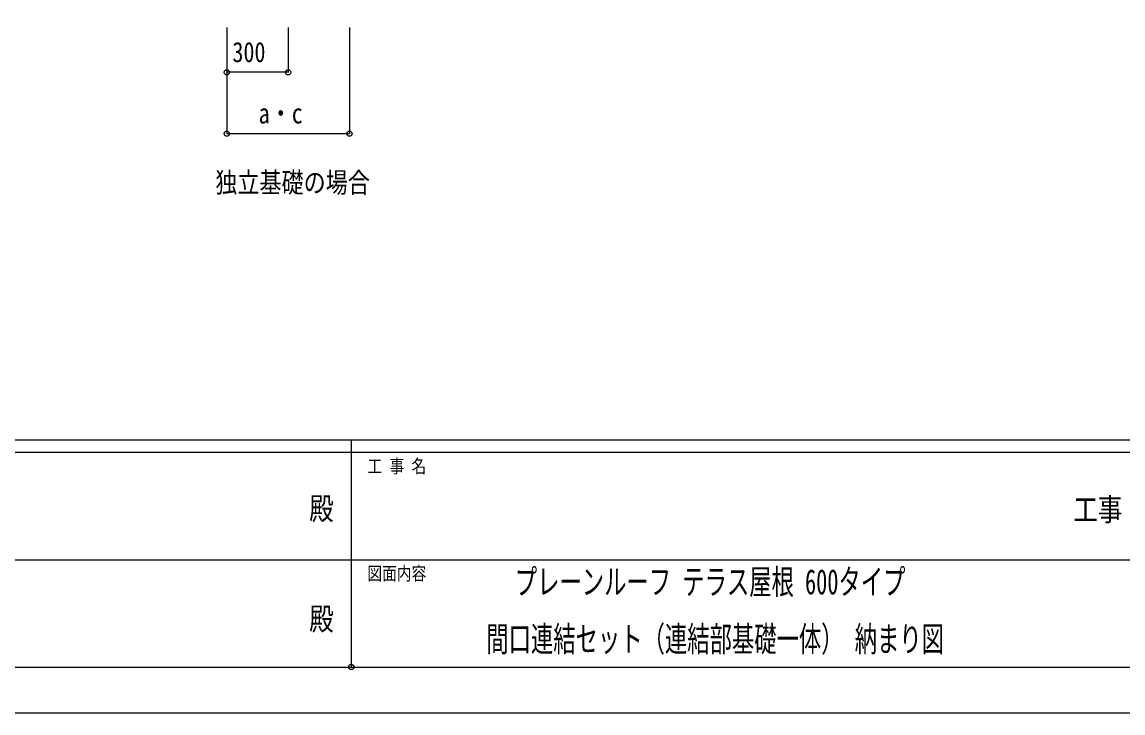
# Model space of a CAD drawing. Units: millimetres, scale not verified. Extents: x -12615 to 12615, y -8909 to 8911.
# Drawn here: x -1625 to 3760, y -8909 to -5528 of the extents above; entities that cross this region are included whole.
import ezdxf
from ezdxf.enums import TextEntityAlignment as Align

# ---------------------------------------------------------------- set-up
doc = ezdxf.new("R2010")
doc.units = ezdxf.units.MM
doc.header["$LTSCALE"] = 50
doc.header["$PDMODE"] = 32
doc.header["$PDSIZE"] = 25
for name, color, linetype in [('0-2_USER1', 3, 'Continuous'), ('0-6_YKK_D', 6, 'Continuous'), ('0-7_YKK_ZWAK', 7, 'Continuous')]:
    doc.layers.add(name, color=color, linetype=linetype)
doc.styles.add('ＭＳ ゴシック', font='')
doc.styles.get('ＭＳ ゴシック').set_extended_font_data('MS Gothic')

msp = doc.modelspace()

# ---------------------------------------------------------------- linework, layer by layer
at = {"layer": '0-6_YKK_D'}
for p, q in [((-623.79, -5554.58), (-623.79, -6075.4)), ((-623.79, -5554.58), (-623.79, -5775.4)), ((-323.79, -5554.58), (-323.79, -5775.4)), ((-23.79, -5554.58), (-23.79, -6075.4)), ((-323.79, -5774.4), (-623.79, -5774.4)), ((-623.79, -6074.4), (-23.79, -6074.4))]:
    msp.add_line(p, q, dxfattribs=at)
for centre in [(-623.79, -5774.4), (-323.79, -5774.4), (-623.79, -6074.4), (-23.79, -6074.4)]:
    msp.add_circle(centre, 12.75, dxfattribs=at)
at = {"layer": '0-7_YKK_ZWAK'}
for p, q in [((11685.46, -7574.4), (-11714.54, -7574.4)), ((-14.54, -7574.4), (-14.54, -8684.4)), ((-14.54, -7634.4), (-3914.54, -7634.4)), ((3885.46, -7634.4), (-14.54, -7634.4)), ((-3892.04, -8159.4), (-14.54, -8159.4)), ((-14.54, -8159.4), (3885.46, -8159.4)), ((-3914.54, -8684.4), (-14.54, -8684.4)), ((-14.54, -8684.4), (3885.46, -8684.4))]:
    msp.add_line(p, q, dxfattribs=at)
msp.add_lwpolyline([(-12614.6, -8909.4), (12615.4, -8909.4), (12615.4, 8910.6), (-12614.6, 8910.6)], close=True, dxfattribs=at)
msp.add_point((-14.54, -8684.4), dxfattribs=at)

# ---------------------------------------------------------------- texts
at = {"layer": '0-2_USER1', "style": 'ＭＳ ゴシック'}
for s, height, width, p in [('独立基礎の場合', 98.97, 0.8, (-679.95, -6392.79)), ('プレーンルーフ テラス屋根 600タイプ', 123.2, 0.65, (785.33, -8365.9)), (' 間口連結セット（連結部基礎一体） 納まり図', 123.2, 0.65, (591.29, -8645.9))]:
    msp.add_text(s, height=height, dxfattribs=dict(at, width=width)).set_placement(p, align=Align.BOTTOM_LEFT)
at = {"layer": '0-6_YKK_D', "style": 'ＭＳ ゴシック', "width": 0.8}
for s, p in [('300', (-596.19, -5754.4)), ('a・c', (-467.79, -6054.4))]:
    msp.add_text(s, height=98.97, dxfattribs=at).set_placement(p, align=Align.BOTTOM_LEFT)
at = {"layer": '0-7_YKK_ZWAK', "style": 'ＭＳ ゴシック', "width": 0.8}
for s, height, p in [('工 事 名', 65.98, (64.21, -7754.4)), ('殿', 110, (-220.6, -7996.9)), ('工事', 110, (3517.4, -8001.8)), ('図面内容', 65.98, (64.21, -8279.4)), ('殿', 110, (-220.6, -8536.9))]:
    msp.add_text(s, height=height, dxfattribs=at).set_placement(p, align=Align.BOTTOM_LEFT)

doc.saveas('drawing.dxf')
